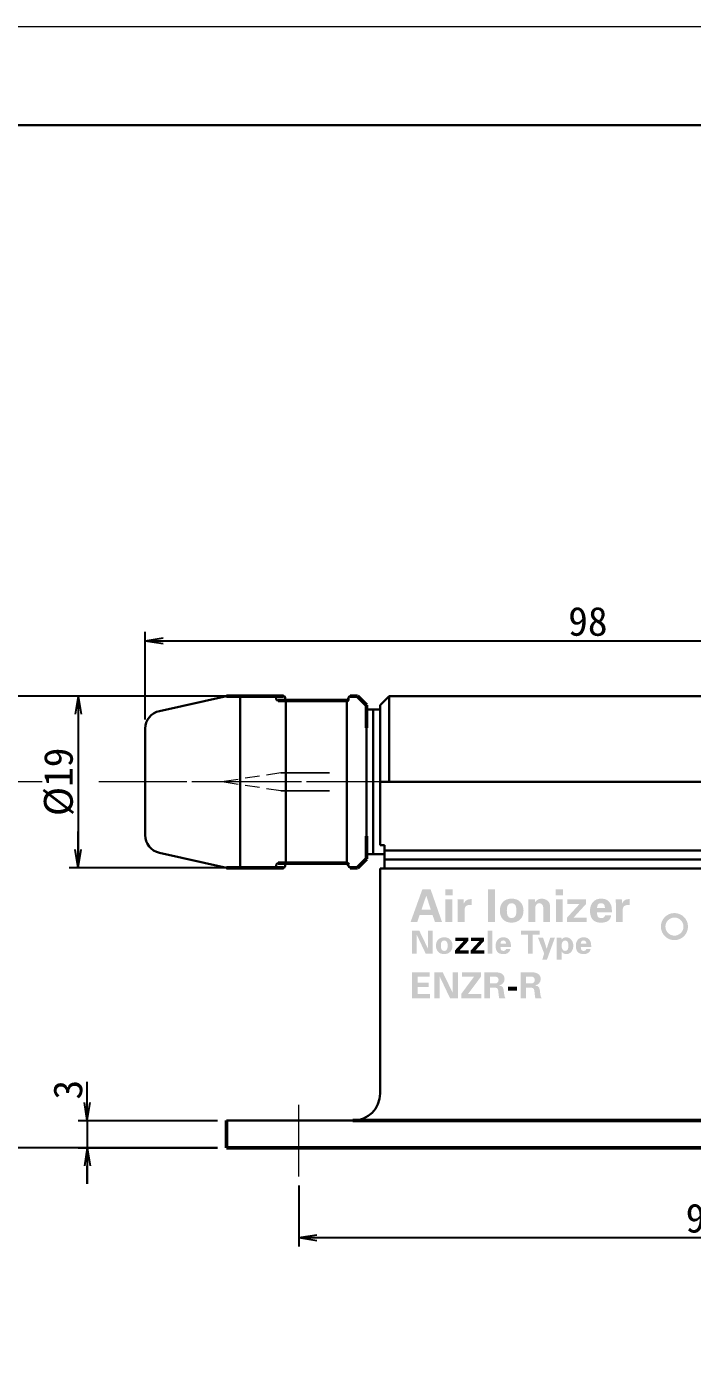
# Model space of a CAD drawing. Extents: x -210 to 210, y -148 to 148.
# Drawn here: x -68.5 to 5.1, y 0 to 148.5 of the extents above; entities that cross this region are included whole.
import ezdxf

# ---------------------------------------------------------------- set-up
doc = ezdxf.new("R2010")
doc.units = 0
doc.header["$LTSCALE"] = 0.25
doc.linetypes.add('CENTER', pattern=[50.8, 31.75, -6.35, 6.35, -6.35])
doc.linetypes.add('HIDDEN', pattern=[9.525, 6.35, -3.175])
doc.layers.get('0').update_dxf_attribs({"linetype": 'CONTINUOUS'})
doc.layers.get('DEFPOINTS').update_dxf_attribs({"linetype": 'CONTINUOUS'})
doc.layers.add('KCAD_DIMS', color=134, linetype='CONTINUOUS', lineweight=30)
doc.layers.add('KCAD_ZUWAKU', color=1, linetype='CONTINUOUS', plot=False)
doc.layers.add('印刷部分', color=160, linetype='CONTINUOUS')
doc.styles.get("Standard").update_dxf_attribs({"font": 'MS Mincho.ttf', "bigfont": 'bigfont.shx'})
doc.dimstyles.get("Standard").update_dxf_attribs({"dimtxt": 0.18, "dimasz": 0.18, "dimexe": 0.18, "dimexo": 0.0625, "dimgap": 0.09, "dimtad": 0, "dimtih": 1, "dimtoh": 1, "dimdec": 4, "dimzin": 0, "dimdsep": 46, "dimtxsty": 'STANDARD', "dimcen": 0.09, "dimadec": 0, "dimazin": 0, "dimtfac": 1, "dimtdec": 4, "dimtofl": 0, "dimtmove": 0, "dimatfit": 3, "dimfxl": 1, "dimtolj": 1, "dimtzin": 0, "dimarcsym": 0})

# ---------------------------------------------------------------- blocks, each defined once
blk = doc.blocks.new('AI9-BLK13')
at = {"layer": '印刷部分'}
h = blk.add_hatch(color=7, dxfattribs=at)
edge = h.paths.add_edge_path(flags=16)
edge.add_spline(control_points=[(-11.39, 0.28), (-11.39, 0.28), (-11.13, 1.05), (-11.13, 1.05), (-11.13, 1.05), (-9.7, 1.05), (-9.7, 1.05), (-9.7, 1.05), (-9.43, 0.28), (-9.43, 0.28), (-9.43, 0.28), (-8.65, 0.28), (-8.65, 0.28), (-8.65, 0.28), (-9.91, 3.89), (-9.91, 3.89), (-9.91, 3.89), (-10.83, 3.89), (-10.83, 3.89), (-10.83, 3.89), (-12.13, 0.28), (-12.13, 0.28), (-12.13, 0.28), (-11.39, 0.28), (-11.39, 0.28)], knot_values=[0, 0, 0, 0, 1, 1, 1, 2, 2, 2, 3, 3, 3, 4, 4, 4, 5, 5, 5, 6, 6, 6, 7, 7, 7, 8, 8, 8, 8], degree=3, periodic=0)
edge = h.paths.add_edge_path()
edge.add_spline(control_points=[(-10.92, 1.65), (-10.92, 1.65), (-10.4, 3.19), (-10.4, 3.19), (-10.4, 3.19), (-10.39, 3.19), (-10.39, 3.19), (-10.39, 3.19), (-9.89, 1.65), (-9.89, 1.65), (-9.89, 1.65), (-10.92, 1.65), (-10.92, 1.65)], knot_values=[0, 0, 0, 0, 1, 1, 1, 2, 2, 2, 3, 3, 3, 4, 4, 4, 4], degree=3, periodic=0)
h = blk.add_hatch(color=7, dxfattribs=at)
edge = h.paths.add_edge_path()
edge.add_spline(control_points=[(-7.49, 3.89), (-7.49, 3.89), (-7.49, 3.25), (-7.49, 3.25), (-7.49, 3.25), (-8.29, 3.25), (-8.29, 3.25), (-8.29, 3.25), (-8.29, 3.89), (-8.29, 3.89), (-8.29, 3.89), (-7.49, 3.89), (-7.49, 3.89)], knot_values=[0, 0, 0, 0, 1, 1, 1, 2, 2, 2, 3, 3, 3, 4, 4, 4, 4], degree=3, periodic=0)
edge = h.paths.add_edge_path()
edge.add_spline(control_points=[(-7.52, 2.79), (-7.52, 2.79), (-7.52, 0.28), (-7.52, 0.28), (-7.52, 0.28), (-8.27, 0.28), (-8.27, 0.28), (-8.27, 0.28), (-8.27, 2.79), (-8.27, 2.79), (-8.27, 2.79), (-7.52, 2.79), (-7.52, 2.79)], knot_values=[0, 0, 0, 0, 1, 1, 1, 2, 2, 2, 3, 3, 3, 4, 4, 4, 4], degree=3, periodic=0)
h = blk.add_hatch(color=7, dxfattribs=at)
edge = h.paths.add_edge_path()
edge.add_spline(control_points=[(-2.78, 0.28), (-2.78, 0.28), (-3.56, 0.28), (-3.56, 0.28), (-3.56, 0.28), (-3.56, 3.89), (-3.56, 3.89), (-3.56, 3.89), (-2.78, 3.89), (-2.78, 3.89), (-2.78, 3.89), (-2.78, 0.28), (-2.78, 0.28)], knot_values=[0, 0, 0, 0, 1, 1, 1, 2, 2, 2, 3, 3, 3, 4, 4, 4, 4], degree=3, periodic=0)
h = blk.add_hatch(color=7, dxfattribs=at)
edge = h.paths.add_edge_path()
edge.add_spline(control_points=[(4.73, 3.89), (4.73, 3.89), (4.73, 3.25), (4.73, 3.25), (4.73, 3.25), (3.93, 3.25), (3.93, 3.25), (3.93, 3.25), (3.93, 3.89), (3.93, 3.89), (3.93, 3.89), (4.73, 3.89), (4.73, 3.89)], knot_values=[0, 0, 0, 0, 1, 1, 1, 2, 2, 2, 3, 3, 3, 4, 4, 4, 4], degree=3, periodic=0)
edge = h.paths.add_edge_path()
edge.add_spline(control_points=[(4.7, 2.79), (4.7, 2.79), (4.7, 0.28), (4.7, 0.28), (4.7, 0.28), (3.95, 0.28), (3.95, 0.28), (3.95, 0.28), (3.95, 2.79), (3.95, 2.79), (3.95, 2.79), (4.7, 2.79), (4.7, 2.79)], knot_values=[0, 0, 0, 0, 1, 1, 1, 2, 2, 2, 3, 3, 3, 4, 4, 4, 4], degree=3, periodic=0)
h = blk.add_hatch(color=7, dxfattribs=at)
edge = h.paths.add_edge_path()
edge.add_spline(control_points=[(-6.25, 2.79), (-6.25, 2.79), (-6.24, 2.34), (-6.24, 2.34), (-6.24, 2.34), (-6.23, 2.34), (-6.23, 2.34), (-6.06, 2.73), (-5.74, 2.83), (-5.37, 2.82), (-5.37, 2.82), (-5.37, 2.16), (-5.37, 2.16), (-5.37, 2.16), (-5.69, 2.16), (-5.69, 2.16), (-5.82, 2.15), (-5.98, 2.08), (-6.06, 1.97), (-6.14, 1.83), (-6.16, 1.69), (-6.16, 1.53), (-6.16, 1.53), (-6.16, 0.28), (-6.16, 0.28), (-6.16, 0.28), (-6.91, 0.28), (-6.91, 0.28), (-6.91, 0.28), (-6.91, 2.29), (-6.91, 2.29), (-6.91, 2.4), (-6.93, 2.61), (-6.94, 2.79), (-6.94, 2.79), (-6.25, 2.79), (-6.25, 2.79)], knot_values=[0, 0, 0, 0, 1, 1, 1, 2, 2, 2, 3, 3, 3, 4, 4, 4, 5, 5, 5, 6, 6, 6, 7, 7, 7, 8, 8, 8, 9, 9, 9, 10, 10, 10, 11, 11, 11, 12, 12, 12, 12], degree=3, periodic=0)
h = blk.add_hatch(color=7, dxfattribs=at)
edge = h.paths.add_edge_path(flags=16)
edge.add_spline(control_points=[(0.37, 1.54), (0.37, 2.33), (-0.13, 2.87), (-0.95, 2.87), (-1.77, 2.87), (-2.25, 2.33), (-2.25, 1.54), (-2.25, 0.75), (-1.77, 0.21), (-0.95, 0.21), (-0.13, 0.21), (0.37, 0.75), (0.37, 1.54)], knot_values=[0, 0, 0, 0, 1, 1, 1, 2, 2, 2, 3, 3, 3, 4, 4, 4, 4], degree=3, periodic=0)
edge = h.paths.add_edge_path()
edge.add_spline(control_points=[(-1.48, 1.54), (-1.48, 1.94), (-1.41, 2.37), (-0.95, 2.37), (-0.49, 2.37), (-0.41, 1.94), (-0.41, 1.54), (-0.41, 1.14), (-0.49, 0.71), (-0.95, 0.71), (-1.41, 0.71), (-1.48, 1.14), (-1.48, 1.54)], knot_values=[0, 0, 0, 0, 1, 1, 1, 2, 2, 2, 3, 3, 3, 4, 4, 4, 4], degree=3, periodic=0)
h = blk.add_hatch(color=7, dxfattribs=at)
edge = h.paths.add_edge_path()
edge.add_spline(control_points=[(1.65, 2.5), (1.65, 2.5), (1.66, 2.49), (1.66, 2.49), (1.82, 2.72), (2.05, 2.87), (2.43, 2.87), (2.68, 2.87), (3.17, 2.68), (3.26, 2.32), (3.3, 2.16), (3.31, 2), (3.31, 1.92), (3.31, 1.92), (3.31, 0.28), (3.31, 0.28), (3.31, 0.28), (2.56, 0.28), (2.56, 0.28), (2.56, 0.28), (2.56, 1.79), (2.56, 1.79), (2.55, 2.06), (2.48, 2.37), (2.11, 2.37), (1.87, 2.37), (1.67, 2.16), (1.66, 1.79), (1.66, 1.79), (1.66, 0.28), (1.66, 0.28), (1.66, 0.28), (0.91, 0.28), (0.91, 0.28), (0.91, 0.28), (0.91, 2.79), (0.91, 2.79), (0.91, 2.79), (1.65, 2.79), (1.65, 2.79), (1.65, 2.79), (1.65, 2.5), (1.65, 2.5)], knot_values=[0, 0, 0, 0, 1, 1, 1, 2, 2, 2, 3, 3, 3, 4, 4, 4, 5, 5, 5, 6, 6, 6, 7, 7, 7, 8, 8, 8, 9, 9, 9, 10, 10, 10, 11, 11, 11, 12, 12, 12, 13, 13, 13, 14, 14, 14, 14], degree=3, periodic=0)
h = blk.add_hatch(color=7, dxfattribs=at)
edge = h.paths.add_edge_path()
edge.add_spline(control_points=[(5.2, 0.28), (5.2, 0.28), (5.2, 0.78), (5.2, 0.78), (5.2, 0.78), (6.58, 2.29), (6.58, 2.29), (6.58, 2.29), (5.23, 2.29), (5.23, 2.29), (5.23, 2.29), (5.23, 2.79), (5.23, 2.79), (5.23, 2.79), (7.3, 2.79), (7.3, 2.79), (7.3, 2.79), (7.3, 2.29), (7.3, 2.29), (7.3, 2.29), (5.92, 0.78), (5.92, 0.78), (5.92, 0.78), (7.35, 0.78), (7.35, 0.78), (7.35, 0.78), (7.35, 0.28), (7.35, 0.28), (7.35, 0.28), (5.2, 0.28), (5.2, 0.28)], knot_values=[0, 0, 0, 0, 1, 1, 1, 2, 2, 2, 3, 3, 3, 4, 4, 4, 5, 5, 5, 6, 6, 6, 7, 7, 7, 8, 8, 8, 9, 9, 9, 10, 10, 10, 10], degree=3, periodic=0)
h = blk.add_hatch(color=7, dxfattribs=at)
edge = h.paths.add_edge_path(flags=16)
edge.add_spline(control_points=[(10.15, 1.34), (10.15, 1.5), (10.15, 1.66), (10.13, 1.82), (10.11, 1.98), (10.08, 2.13), (10.01, 2.27), (9.8, 2.71), (9.41, 2.87), (8.94, 2.87), (8.17, 2.87), (7.73, 2.29), (7.73, 1.53), (7.73, 0.69), (8.08, 0.21), (8.94, 0.21), (9.52, 0.21), (10.01, 0.41), (10.07, 1.03), (10.07, 1.03), (9.4, 1.03), (9.4, 1.03), (9.33, 0.8), (9.2, 0.71), (8.94, 0.71), (8.55, 0.71), (8.51, 1.01), (8.51, 1.34), (8.51, 1.34), (10.15, 1.34), (10.15, 1.34)], knot_values=[0, 0, 0, 0, 1, 1, 1, 2, 2, 2, 3, 3, 3, 4, 4, 4, 5, 5, 5, 6, 6, 6, 7, 7, 7, 8, 8, 8, 9, 9, 9, 10, 10, 10, 10], degree=3, periodic=0)
edge = h.paths.add_edge_path()
edge.add_spline(control_points=[(8.51, 1.84), (8.52, 2.11), (8.59, 2.37), (8.94, 2.37), (9.3, 2.37), (9.38, 2.11), (9.38, 1.84), (9.38, 1.84), (8.51, 1.84), (8.51, 1.84)], knot_values=[0, 0, 0, 0, 1, 1, 1, 2, 2, 2, 3, 3, 3, 3], degree=3, periodic=0)
h = blk.add_hatch(color=7, dxfattribs=at)
edge = h.paths.add_edge_path()
edge.add_spline(control_points=[(11.25, 2.79), (11.25, 2.79), (11.27, 2.34), (11.27, 2.34), (11.27, 2.34), (11.28, 2.34), (11.28, 2.34), (11.44, 2.73), (11.76, 2.83), (12.13, 2.82), (12.13, 2.82), (12.13, 2.16), (12.13, 2.16), (12.13, 2.16), (11.81, 2.16), (11.81, 2.16), (11.68, 2.15), (11.52, 2.08), (11.44, 1.97), (11.36, 1.83), (11.35, 1.69), (11.34, 1.53), (11.34, 1.53), (11.34, 0.28), (11.34, 0.28), (11.34, 0.28), (10.6, 0.28), (10.6, 0.28), (10.6, 0.28), (10.59, 2.29), (10.59, 2.29), (10.59, 2.4), (10.58, 2.61), (10.57, 2.79), (10.57, 2.79), (11.25, 2.79), (11.25, 2.79)], knot_values=[0, 0, 0, 0, 1, 1, 1, 2, 2, 2, 3, 3, 3, 4, 4, 4, 5, 5, 5, 6, 6, 6, 7, 7, 7, 8, 8, 8, 9, 9, 9, 10, 10, 10, 11, 11, 11, 12, 12, 12, 12], degree=3, periodic=0)
h = blk.add_hatch(color=7, dxfattribs=at)
edge = h.paths.add_edge_path()
edge.add_spline(control_points=[(-10.46, -3.22), (-10.46, -3.22), (-11.45, -1.12), (-11.45, -1.12), (-11.45, -1.12), (-11.46, -1.13), (-11.46, -1.13), (-11.46, -1.13), (-11.46, -3.22), (-11.46, -3.22), (-11.46, -3.22), (-11.97, -3.22), (-11.97, -3.22), (-11.97, -3.22), (-11.97, -0.69), (-11.97, -0.69), (-11.97, -0.69), (-11.16, -0.69), (-11.16, -0.69), (-11.16, -0.69), (-10.2, -2.68), (-10.2, -2.68), (-10.2, -2.68), (-10.19, -2.67), (-10.19, -2.67), (-10.19, -2.67), (-10.19, -0.69), (-10.19, -0.69), (-10.19, -0.69), (-9.69, -0.69), (-9.69, -0.69), (-9.69, -0.69), (-9.69, -3.22), (-9.69, -3.22), (-9.69, -3.22), (-10.46, -3.22), (-10.46, -3.22)], knot_values=[0, 0, 0, 0, 1, 1, 1, 2, 2, 2, 3, 3, 3, 4, 4, 4, 5, 5, 5, 6, 6, 6, 7, 7, 7, 8, 8, 8, 9, 9, 9, 10, 10, 10, 11, 11, 11, 12, 12, 12, 12], degree=3, periodic=0)
h = blk.add_hatch(color=7, dxfattribs=at)
edge = h.paths.add_edge_path(flags=16)
edge.add_spline(control_points=[(-7.49, -2.34), (-7.49, -1.79), (-7.83, -1.41), (-8.41, -1.41), (-8.98, -1.41), (-9.32, -1.79), (-9.32, -2.34), (-9.32, -2.89), (-8.98, -3.27), (-8.41, -3.27), (-7.83, -3.27), (-7.49, -2.89), (-7.49, -2.34)], knot_values=[0, 0, 0, 0, 1, 1, 1, 2, 2, 2, 3, 3, 3, 4, 4, 4, 4], degree=3, periodic=0)
edge = h.paths.add_edge_path()
edge.add_spline(control_points=[(-8.78, -2.34), (-8.78, -2.06), (-8.73, -1.76), (-8.41, -1.76), (-8.08, -1.76), (-8.03, -2.06), (-8.03, -2.34), (-8.03, -2.62), (-8.08, -2.92), (-8.41, -2.92), (-8.73, -2.92), (-8.78, -2.62), (-8.78, -2.34)], knot_values=[0, 0, 0, 0, 1, 1, 1, 2, 2, 2, 3, 3, 3, 4, 4, 4, 4], degree=3, periodic=0)
h = blk.add_hatch(color=7, dxfattribs=at)
edge = h.paths.add_edge_path()
edge.add_spline(control_points=[(-7.22, -3.22), (-7.22, -3.22), (-7.22, -2.87), (-7.22, -2.87), (-7.22, -2.87), (-6.25, -1.81), (-6.25, -1.81), (-6.25, -1.81), (-7.19, -1.81), (-7.19, -1.81), (-7.19, -1.81), (-7.19, -1.46), (-7.19, -1.46), (-7.19, -1.46), (-5.74, -1.46), (-5.74, -1.46), (-5.74, -1.46), (-5.74, -1.81), (-5.74, -1.81), (-5.74, -1.81), (-6.71, -2.87), (-6.71, -2.87), (-6.71, -2.87), (-5.71, -2.87), (-5.71, -2.87), (-5.71, -2.87), (-5.71, -3.22), (-5.71, -3.22), (-5.71, -3.22), (-7.22, -3.22), (-7.22, -3.22)], knot_values=[0, 0, 0, 0, 1, 1, 1, 2, 2, 2, 3, 3, 3, 4, 4, 4, 5, 5, 5, 6, 6, 6, 7, 7, 7, 8, 8, 8, 9, 9, 9, 10, 10, 10, 10], degree=3, periodic=0)
h = blk.add_hatch(color=7, dxfattribs=at)
edge = h.paths.add_edge_path()
edge.add_spline(control_points=[(-5.47, -3.22), (-5.47, -3.22), (-5.47, -2.87), (-5.47, -2.87), (-5.47, -2.87), (-4.5, -1.81), (-4.5, -1.81), (-4.5, -1.81), (-5.44, -1.81), (-5.44, -1.81), (-5.44, -1.81), (-5.44, -1.46), (-5.44, -1.46), (-5.44, -1.46), (-3.99, -1.46), (-3.99, -1.46), (-3.99, -1.46), (-3.99, -1.81), (-3.99, -1.81), (-3.99, -1.81), (-4.96, -2.87), (-4.96, -2.87), (-4.96, -2.87), (-3.96, -2.87), (-3.96, -2.87), (-3.96, -2.87), (-3.96, -3.22), (-3.96, -3.22), (-3.96, -3.22), (-5.47, -3.22), (-5.47, -3.22)], knot_values=[0, 0, 0, 0, 1, 1, 1, 2, 2, 2, 3, 3, 3, 4, 4, 4, 5, 5, 5, 6, 6, 6, 7, 7, 7, 8, 8, 8, 9, 9, 9, 10, 10, 10, 10], degree=3, periodic=0)
h = blk.add_hatch(color=7, dxfattribs=at)
edge = h.paths.add_edge_path()
edge.add_spline(control_points=[(-3.09, -0.69), (-3.09, -0.69), (-3.09, -3.22), (-3.09, -3.22), (-3.09, -3.22), (-3.61, -3.22), (-3.61, -3.22), (-3.61, -3.22), (-3.61, -0.69), (-3.61, -0.69), (-3.61, -0.69), (-3.09, -0.69), (-3.09, -0.69)], knot_values=[0, 0, 0, 0, 1, 1, 1, 2, 2, 2, 3, 3, 3, 4, 4, 4, 4], degree=3, periodic=0)
h = blk.add_hatch(color=7, dxfattribs=at)
edge = h.paths.add_edge_path(flags=16)
edge.add_spline(control_points=[(-1.02, -2.48), (-1.02, -2.37), (-1.02, -2.25), (-1.04, -2.14), (-1.05, -2.03), (-1.08, -1.93), (-1.13, -1.83), (-1.27, -1.52), (-1.55, -1.41), (-1.87, -1.41), (-2.41, -1.41), (-2.72, -1.82), (-2.72, -2.34), (-2.72, -2.93), (-2.48, -3.27), (-1.87, -3.27), (-1.47, -3.27), (-1.13, -3.13), (-1.08, -2.69), (-1.08, -2.69), (-1.55, -2.69), (-1.55, -2.69), (-1.6, -2.85), (-1.69, -2.92), (-1.87, -2.92), (-2.14, -2.92), (-2.18, -2.71), (-2.18, -2.48), (-2.18, -2.48), (-1.02, -2.48), (-1.02, -2.48)], knot_values=[0, 0, 0, 0, 1, 1, 1, 2, 2, 2, 3, 3, 3, 4, 4, 4, 5, 5, 5, 6, 6, 6, 7, 7, 7, 8, 8, 8, 9, 9, 9, 10, 10, 10, 10], degree=3, periodic=0)
edge = h.paths.add_edge_path(flags=16)
edge.add_spline(control_points=[(-2.18, -2.13), (-2.17, -1.94), (-2.12, -1.76), (-1.87, -1.76), (-1.62, -1.76), (-1.57, -1.94), (-1.57, -2.13), (-1.57, -2.13), (-2.18, -2.13), (-2.18, -2.13)], knot_values=[0, 0, 0, 0, 1, 1, 1, 2, 2, 2, 3, 3, 3, 3], degree=3, periodic=0)
h = blk.add_hatch(color=7, dxfattribs=at)
edge = h.paths.add_edge_path()
edge.add_spline(control_points=[(0.1, -0.69), (0.1, -0.69), (2.15, -0.69), (2.15, -0.69), (2.15, -0.69), (2.15, -1.11), (2.15, -1.11), (2.15, -1.11), (1.39, -1.11), (1.39, -1.11), (1.39, -1.11), (1.39, -3.22), (1.39, -3.22), (1.39, -3.22), (0.85, -3.22), (0.85, -3.22), (0.85, -3.22), (0.85, -1.11), (0.85, -1.11), (0.85, -1.11), (0.1, -1.11), (0.1, -1.11), (0.1, -1.11), (0.1, -0.69), (0.1, -0.69)], knot_values=[0, 0, 0, 0, 1, 1, 1, 2, 2, 2, 3, 3, 3, 4, 4, 4, 5, 5, 5, 6, 6, 6, 7, 7, 7, 8, 8, 8, 8], degree=3, periodic=0)
h = blk.add_hatch(color=7, dxfattribs=at)
edge = h.paths.add_edge_path()
edge.add_spline(control_points=[(3.33, -1.46), (3.33, -1.46), (3.84, -1.46), (3.84, -1.46), (3.84, -1.46), (2.96, -3.89), (2.96, -3.89), (2.96, -3.89), (2.44, -3.89), (2.44, -3.89), (2.44, -3.89), (2.66, -3.22), (2.66, -3.22), (2.66, -3.22), (1.98, -1.46), (1.98, -1.46), (1.98, -1.46), (2.54, -1.46), (2.54, -1.46), (2.54, -1.46), (2.93, -2.68), (2.93, -2.68), (2.93, -2.68), (2.93, -2.68), (2.93, -2.68), (2.93, -2.68), (3.33, -1.46), (3.33, -1.46)], knot_values=[0, 0, 0, 0, 1, 1, 1, 2, 2, 2, 3, 3, 3, 4, 4, 4, 5, 5, 5, 6, 6, 6, 7, 7, 7, 8, 8, 8, 9, 9, 9, 9], degree=3, periodic=0)
h = blk.add_hatch(color=7, dxfattribs=at)
edge = h.paths.add_edge_path(flags=16)
edge.add_spline(control_points=[(4.57, -1.46), (4.57, -1.46), (4.04, -1.46), (4.04, -1.46), (4.04, -1.58), (4.05, -1.7), (4.05, -1.81), (4.05, -1.81), (4.05, -3.89), (4.05, -3.89), (4.05, -3.89), (4.58, -3.89), (4.58, -3.89), (4.58, -3.89), (4.58, -2.97), (4.58, -2.97), (4.58, -2.97), (4.59, -2.97), (4.59, -2.97), (4.7, -3.18), (4.89, -3.27), (5.12, -3.27), (5.64, -3.27), (5.88, -2.79), (5.88, -2.34), (5.88, -1.87), (5.6, -1.41), (5.06, -1.41), (4.87, -1.41), (4.68, -1.52), (4.59, -1.67), (4.59, -1.67), (4.58, -1.67), (4.58, -1.67), (4.58, -1.67), (4.57, -1.46), (4.57, -1.46)], knot_values=[0, 0, 0, 0, 1, 1, 1, 2, 2, 2, 3, 3, 3, 4, 4, 4, 5, 5, 5, 6, 6, 6, 7, 7, 7, 8, 8, 8, 9, 9, 9, 10, 10, 10, 11, 11, 11, 12, 12, 12, 12], degree=3, periodic=0)
edge = h.paths.add_edge_path()
edge.add_spline(control_points=[(4.58, -2.34), (4.58, -2.1), (4.67, -1.76), (4.96, -1.76), (5.29, -1.76), (5.34, -2.07), (5.34, -2.34), (5.34, -2.61), (5.29, -2.92), (4.96, -2.92), (4.67, -2.92), (4.58, -2.58), (4.58, -2.34)], knot_values=[0, 0, 0, 0, 1, 1, 1, 2, 2, 2, 3, 3, 3, 4, 4, 4, 4], degree=3, periodic=0)
h = blk.add_hatch(color=7, dxfattribs=at)
edge = h.paths.add_edge_path(flags=16)
edge.add_spline(control_points=[(7.86, -2.48), (7.86, -2.37), (7.86, -2.25), (7.84, -2.14), (7.83, -2.03), (7.81, -1.93), (7.76, -1.83), (7.61, -1.52), (7.34, -1.41), (7.01, -1.41), (6.47, -1.41), (6.16, -1.82), (6.16, -2.34), (6.16, -2.93), (6.41, -3.27), (7.01, -3.27), (7.42, -3.27), (7.76, -3.13), (7.8, -2.69), (7.8, -2.69), (7.33, -2.69), (7.33, -2.69), (7.28, -2.85), (7.19, -2.92), (7.01, -2.92), (6.74, -2.92), (6.71, -2.71), (6.71, -2.48), (6.71, -2.48), (7.86, -2.48), (7.86, -2.48)], knot_values=[0, 0, 0, 0, 1, 1, 1, 2, 2, 2, 3, 3, 3, 4, 4, 4, 5, 5, 5, 6, 6, 6, 7, 7, 7, 8, 8, 8, 9, 9, 9, 10, 10, 10, 10], degree=3, periodic=0)
edge = h.paths.add_edge_path()
edge.add_spline(control_points=[(6.71, -2.13), (6.71, -1.94), (6.77, -1.76), (7.01, -1.76), (7.26, -1.76), (7.32, -1.94), (7.32, -2.13), (7.32, -2.13), (6.71, -2.13), (6.71, -2.13)], knot_values=[0, 0, 0, 0, 1, 1, 1, 2, 2, 2, 3, 3, 3, 3], degree=3, periodic=0)
blk = doc.blocks.new('AI9-BLK12')
at = {"layer": '印刷部分'}
h = blk.add_hatch(color=7, dxfattribs=at)
edge = h.paths.add_edge_path()
edge.add_spline(control_points=[(-7.17, 1.44), (-7.17, 1.44), (-5.23, 1.44), (-5.23, 1.44), (-5.23, 1.44), (-5.23, 0.96), (-5.23, 0.96), (-5.23, 0.96), (-6.55, 0.96), (-6.55, 0.96), (-6.55, 0.96), (-6.55, 0.29), (-6.55, 0.29), (-6.55, 0.29), (-5.32, 0.29), (-5.32, 0.29), (-5.32, 0.29), (-5.32, -0.19), (-5.32, -0.19), (-5.32, -0.19), (-6.55, -0.19), (-6.55, -0.19), (-6.55, -0.19), (-6.55, -0.96), (-6.55, -0.96), (-6.55, -0.96), (-5.19, -0.96), (-5.19, -0.96), (-5.19, -0.96), (-5.19, -1.44), (-5.19, -1.44), (-5.19, -1.44), (-7.17, -1.44), (-7.17, -1.44), (-7.17, -1.44), (-7.17, 1.44), (-7.17, 1.44)], knot_values=[0, 0, 0, 0, 1, 1, 1, 2, 2, 2, 3, 3, 3, 4, 4, 4, 5, 5, 5, 6, 6, 6, 7, 7, 7, 8, 8, 8, 9, 9, 9, 10, 10, 10, 11, 11, 11, 12, 12, 12, 12], degree=3, periodic=0)
h = blk.add_hatch(color=7, dxfattribs=at)
edge = h.paths.add_edge_path()
edge.add_spline(control_points=[(-2.96, -1.44), (-2.96, -1.44), (-4.1, 0.96), (-4.1, 0.96), (-4.1, 0.96), (-4.11, 0.95), (-4.11, 0.95), (-4.11, 0.95), (-4.11, -1.44), (-4.11, -1.44), (-4.11, -1.44), (-4.69, -1.44), (-4.69, -1.44), (-4.69, -1.44), (-4.69, 1.44), (-4.69, 1.44), (-4.69, 1.44), (-3.77, 1.44), (-3.77, 1.44), (-3.77, 1.44), (-2.67, -0.83), (-2.67, -0.83), (-2.67, -0.83), (-2.66, -0.82), (-2.66, -0.82), (-2.66, -0.82), (-2.66, 1.44), (-2.66, 1.44), (-2.66, 1.44), (-2.08, 1.44), (-2.08, 1.44), (-2.08, 1.44), (-2.08, -1.44), (-2.08, -1.44), (-2.08, -1.44), (-2.96, -1.44), (-2.96, -1.44)], knot_values=[0, 0, 0, 0, 1, 1, 1, 2, 2, 2, 3, 3, 3, 4, 4, 4, 5, 5, 5, 6, 6, 6, 7, 7, 7, 8, 8, 8, 9, 9, 9, 10, 10, 10, 11, 11, 11, 12, 12, 12, 12], degree=3, periodic=0)
h = blk.add_hatch(color=7, dxfattribs=at)
edge = h.paths.add_edge_path()
edge.add_spline(control_points=[(-1.73, -0.96), (-1.73, -0.96), (-0.3, 0.96), (-0.3, 0.96), (-0.3, 0.96), (-1.64, 0.96), (-1.64, 0.96), (-1.64, 0.96), (-1.64, 1.44), (-1.64, 1.44), (-1.64, 1.44), (0.46, 1.44), (0.46, 1.44), (0.46, 1.44), (0.46, 0.96), (0.46, 0.96), (0.46, 0.96), (-0.97, -0.96), (-0.97, -0.96), (-0.97, -0.96), (0.49, -0.96), (0.49, -0.96), (0.49, -0.96), (0.49, -1.44), (0.49, -1.44), (0.49, -1.44), (-1.73, -1.44), (-1.73, -1.44), (-1.73, -1.44), (-1.73, -0.96), (-1.73, -0.96)], knot_values=[0, 0, 0, 0, 1, 1, 1, 2, 2, 2, 3, 3, 3, 4, 4, 4, 5, 5, 5, 6, 6, 6, 7, 7, 7, 8, 8, 8, 9, 9, 9, 10, 10, 10, 10], degree=3, periodic=0)
h = blk.add_hatch(color=7, dxfattribs=at)
edge = h.paths.add_edge_path(flags=16)
edge.add_spline(control_points=[(1.46, -0.28), (1.46, -0.28), (2.12, -0.28), (2.12, -0.28), (2.32, -0.29), (2.36, -0.51), (2.38, -0.67), (2.4, -0.93), (2.43, -1.19), (2.48, -1.44), (2.48, -1.44), (3.17, -1.44), (3.17, -1.44), (3.05, -1.28), (3.03, -0.94), (3, -0.76), (2.95, -0.36), (2.95, -0.07), (2.47, -0.02), (2.47, -0.02), (2.47, -0.01), (2.47, -0.01), (2.83, 0.07), (3.07, 0.32), (3.07, 0.69), (3.07, 1.28), (2.56, 1.44), (2.07, 1.44), (2.07, 1.44), (0.84, 1.44), (0.84, 1.44), (0.84, 1.44), (0.84, -1.44), (0.84, -1.44), (0.84, -1.44), (1.46, -1.44), (1.46, -1.44), (1.46, -1.44), (1.46, -0.28), (1.46, -0.28)], knot_values=[0, 0, 0, 0, 1, 1, 1, 2, 2, 2, 3, 3, 3, 4, 4, 4, 5, 5, 5, 6, 6, 6, 7, 7, 7, 8, 8, 8, 9, 9, 9, 10, 10, 10, 11, 11, 11, 12, 12, 12, 13, 13, 13, 13], degree=3, periodic=0)
edge = h.paths.add_edge_path()
edge.add_spline(control_points=[(1.46, 0.96), (1.46, 0.96), (1.98, 0.96), (1.98, 0.96), (2.25, 0.96), (2.41, 0.85), (2.41, 0.6), (2.41, 0.34), (2.25, 0.2), (1.98, 0.2), (1.98, 0.2), (1.46, 0.2), (1.46, 0.2), (1.46, 0.2), (1.46, 0.96), (1.46, 0.96)], knot_values=[0, 0, 0, 0, 1, 1, 1, 2, 2, 2, 3, 3, 3, 4, 4, 4, 5, 5, 5, 5], degree=3, periodic=0)
h = blk.add_hatch(color=7, dxfattribs=at)
edge = h.paths.add_edge_path(flags=16)
edge.add_spline(control_points=[(5.46, -0.28), (5.46, -0.28), (6.12, -0.28), (6.12, -0.28), (6.32, -0.29), (6.36, -0.51), (6.38, -0.67), (6.4, -0.93), (6.43, -1.19), (6.48, -1.44), (6.48, -1.44), (7.17, -1.44), (7.17, -1.44), (7.05, -1.28), (7.03, -0.94), (7, -0.76), (6.95, -0.36), (6.95, -0.07), (6.47, -0.02), (6.47, -0.02), (6.47, -0.01), (6.47, -0.01), (6.83, 0.07), (7.07, 0.32), (7.07, 0.69), (7.07, 1.28), (6.56, 1.44), (6.07, 1.44), (6.07, 1.44), (4.84, 1.44), (4.84, 1.44), (4.84, 1.44), (4.84, -1.44), (4.84, -1.44), (4.84, -1.44), (5.46, -1.44), (5.46, -1.44), (5.46, -1.44), (5.46, -0.28), (5.46, -0.28)], knot_values=[0, 0, 0, 0, 1, 1, 1, 2, 2, 2, 3, 3, 3, 4, 4, 4, 5, 5, 5, 6, 6, 6, 7, 7, 7, 8, 8, 8, 9, 9, 9, 10, 10, 10, 11, 11, 11, 12, 12, 12, 13, 13, 13, 13], degree=3, periodic=0)
edge = h.paths.add_edge_path()
edge.add_spline(control_points=[(5.46, 0.96), (5.46, 0.96), (5.98, 0.96), (5.98, 0.96), (6.25, 0.96), (6.41, 0.85), (6.41, 0.6), (6.41, 0.34), (6.25, 0.2), (5.98, 0.2), (5.98, 0.2), (5.46, 0.2), (5.46, 0.2), (5.46, 0.2), (5.46, 0.96), (5.46, 0.96)], knot_values=[0, 0, 0, 0, 1, 1, 1, 2, 2, 2, 3, 3, 3, 4, 4, 4, 5, 5, 5, 5], degree=3, periodic=0)
h = blk.add_hatch(color=7, dxfattribs=at)
edge = h.paths.add_edge_path()
edge.add_spline(control_points=[(3.44, -0.61), (3.44, -0.61), (3.44, -0.16), (3.44, -0.16), (3.44, -0.16), (4.43, -0.16), (4.43, -0.16), (4.43, -0.16), (4.43, -0.61), (4.43, -0.61), (4.43, -0.61), (3.44, -0.61), (3.44, -0.61)], knot_values=[0, 0, 0, 0, 1, 1, 1, 2, 2, 2, 3, 3, 3, 4, 4, 4, 4], degree=3, periodic=0)
blk = doc.blocks.new('KCAD_OPEN_2')
at = {"color": 0, "linetype": 'Continuous', "lineweight": -2}
for p, q in [((-2, 0), (-4, 0)), ((0, 0), (-2, 0.32)), ((0, 0), (-2, 0)), ((0, 0), (-2, -0.32))]:
    blk.add_line(p, q, dxfattribs=at)
blk = doc.blocks.new('*D42')
at = {"layer": 'DEFPOINTS', "color": 0, "linetype": 'Continuous', "lineweight": 30}
for p in [(-71.88, 64.91), (-75.74, 24.41), (-46.45, 24.41)]:
    blk.add_point(p, dxfattribs=at)
at = {"layer": 'KCAD_DIMS', "color": 0, "linetype": 'Continuous', "lineweight": -2}
for p, q in [((-72.88, 64.91), (-76.74, 64.91)), ((-75.74, 63.91), (-75.74, 25.41)), ((-47.45, 24.41), (-76.74, 24.41))]:
    blk.add_line(p, q, dxfattribs=at)
for p, rotation in [((-75.74, 64.91), 90), ((-75.74, 24.41), 270)]:
    blk.add_blockref('KCAD_OPEN_2', p, dxfattribs=dict(at, rotation=rotation))
at = {"layer": 'KCAD_DIMS', "color": 0, "linetype": 'Continuous', "insert": (-77.88, 44.66), "char_height": 3.2, "attachment_point": 5, "rotation": 90}
blk.add_mtext('\\A1;40.5', dxfattribs=at)
blk = doc.blocks.new('KCAD_OPEN')
at = {"color": 0, "linetype": 'Continuous', "lineweight": -2}
for q in [(-1, 0.158384), (-1, 0), (-1, -0.158384)]:
    blk.add_line((0, 0), q, dxfattribs=at)
blk = doc.blocks.new('*D43')
at = {"layer": 'DEFPOINTS', "color": 0, "linetype": 'Continuous', "lineweight": 30}
for p in [(-44.95, 74.41), (-82.3, 24.41), (-46.45, 24.41)]:
    blk.add_point(p, dxfattribs=at)
at = {"layer": 'KCAD_DIMS', "color": 0, "linetype": 'Continuous', "lineweight": -2}
for p, q in [((-45.95, 74.41), (-83.3, 74.41)), ((-82.3, 73.41), (-82.3, 25.41)), ((-47.45, 24.41), (-83.3, 24.41))]:
    blk.add_line(p, q, dxfattribs=at)
for p, rotation in [((-82.3, 74.41), 90), ((-82.3, 24.41), 270)]:
    blk.add_blockref('KCAD_OPEN_2', p, dxfattribs=dict(at, rotation=rotation))
at = {"layer": 'KCAD_DIMS', "color": 0, "linetype": 'Continuous', "insert": (-84.44, 49.41), "char_height": 3.2, "attachment_point": 5, "rotation": 90}
blk.add_mtext('\\A1;50', dxfattribs=at)
blk = doc.blocks.new('*D44')
at = {"layer": 'DEFPOINTS', "color": 0, "linetype": 'Continuous', "lineweight": 30}
for p in [(-46.45, 27.41), (-61.86, 24.41), (-46.45, 24.41)]:
    blk.add_point(p, dxfattribs=at)
at = {"layer": 'KCAD_DIMS', "color": 0, "linetype": 'Continuous', "lineweight": -2}
for p, q in [((-61.86, 31.41), (-61.86, 31.71)), ((-62.86, 27.41), (-47.45, 27.41)), ((-61.86, 27.41), (-61.86, 24.41)), ((-62.86, 24.41), (-47.45, 24.41)), ((-61.86, 20.41), (-61.86, 22.41))]:
    blk.add_line(p, q, dxfattribs=at)
for p, rotation in [((-61.86, 27.41), 270), ((-61.86, 24.41), 90)]:
    blk.add_blockref('KCAD_OPEN_2', p, dxfattribs=dict(at, rotation=rotation))
at = {"layer": 'KCAD_DIMS', "color": 0, "linetype": 'Continuous', "insert": (-63.99, 30.83), "char_height": 3.2, "attachment_point": 5, "rotation": 90}
blk.add_mtext('\\A1;3', dxfattribs=at)
blk = doc.blocks.new('*D45')
at = {"layer": 'DEFPOINTS', "color": 0, "linetype": 'Continuous', "lineweight": 30}
for p in [(-44.95, 74.41), (-62.86, 55.41), (-44.95, 55.41)]:
    blk.add_point(p, dxfattribs=at)
at = {"layer": 'KCAD_DIMS', "color": 0, "linetype": 'Continuous', "lineweight": -2}
for p, q in [((-45.95, 74.41), (-63.86, 74.41)), ((-62.86, 73.41), (-62.86, 56.41)), ((-45.95, 55.41), (-63.86, 55.41))]:
    blk.add_line(p, q, dxfattribs=at)
for p, rotation in [((-62.86, 74.41), 90), ((-62.86, 55.41), 270)]:
    blk.add_blockref('KCAD_OPEN_2', p, dxfattribs=dict(at, rotation=rotation))
at = {"layer": 'KCAD_DIMS', "color": 0, "linetype": 'Continuous', "insert": (-64.99, 64.91), "char_height": 3.2, "attachment_point": 5, "rotation": 90}
blk.add_mtext('\\A1;%%c19', dxfattribs=at)
blk = doc.blocks.new('*D48')
at = {"layer": 'DEFPOINTS', "color": 0, "linetype": 'Continuous', "lineweight": 30}
for p in [(42.55, 80.53), (42.55, 73.41), (-55.45, 70.8)]:
    blk.add_point(p, dxfattribs=at)
at = {"layer": 'KCAD_DIMS', "color": 0, "linetype": 'Continuous', "lineweight": -2}
for p, q in [((-55.45, 71.8), (-55.45, 81.53)), ((-54.45, 80.53), (41.55, 80.53)), ((42.55, 74.41), (42.55, 81.53))]:
    blk.add_line(p, q, dxfattribs=at)
at = {"layer": 'KCAD_DIMS', "color": 0, "linetype": 'Continuous', "lineweight": -2, "rotation": 180}
blk.add_blockref('KCAD_OPEN_2', (-55.45, 80.53), dxfattribs=at)
at = {"layer": 'KCAD_DIMS', "color": 0, "linetype": 'Continuous', "lineweight": -2}
blk.add_blockref('KCAD_OPEN_2', (42.55, 80.53), dxfattribs=at)
at = {"layer": 'KCAD_DIMS', "color": 0, "linetype": 'Continuous', "insert": (-6.45, 82.66), "char_height": 3.2, "attachment_point": 5}
blk.add_mtext('\\A1;98', dxfattribs=at)
blk = doc.blocks.new('*D49')
at = {"layer": 'DEFPOINTS', "color": 0, "linetype": 'Continuous', "lineweight": 30}
for p in [(-38.45, 21.22), (51.55, 21.22), (51.55, 14.46)]:
    blk.add_point(p, dxfattribs=at)
at = {"layer": 'KCAD_DIMS', "color": 0, "linetype": 'Continuous', "lineweight": -2}
for p, q in [((-38.45, 20.22), (-38.45, 13.46)), ((51.55, 20.22), (51.55, 13.46)), ((-37.45, 14.46), (50.55, 14.46))]:
    blk.add_line(p, q, dxfattribs=at)
at = {"layer": 'KCAD_DIMS', "color": 0, "linetype": 'Continuous', "lineweight": -2, "rotation": 180}
blk.add_blockref('KCAD_OPEN_2', (-38.45, 14.46), dxfattribs=at)
at = {"layer": 'KCAD_DIMS', "color": 0, "linetype": 'Continuous', "lineweight": -2}
blk.add_blockref('KCAD_OPEN_2', (51.55, 14.46), dxfattribs=at)
at = {"layer": 'KCAD_DIMS', "color": 0, "linetype": 'Continuous', "insert": (6.55, 16.59), "char_height": 3.2, "attachment_point": 5}
blk.add_mtext('\\A1;90', dxfattribs=at)

msp = doc.modelspace()

# ---------------------------------------------------------------- hatches: boundary and pattern name
at = {"layer": '印刷部分', "linetype": 'Continuous'}
h = msp.add_hatch(color=7, dxfattribs=at)
edge = h.paths.add_edge_path(flags=16)
edge.add_spline(control_points=[(3.129, 49.8864), (3.6816, 49.8864), (4.1294, 49.4392), (4.1294, 48.8859), (4.1294, 48.3334), (3.6816, 47.8855), (3.129, 47.8855), (2.5771, 47.8855), (2.1299, 48.3334), (2.1299, 48.8859), (2.1299, 49.4392), (2.5771, 49.8864), (3.129, 49.8864)], knot_values=[0, 0, 0, 0, 1, 1, 1, 2, 2, 2, 3, 3, 3, 4, 4, 4, 4], degree=3, periodic=0)
edge = h.paths.add_edge_path()
edge.add_spline(control_points=[(3.129, 50.3866), (2.3014, 50.3866), (1.629, 49.7148), (1.629, 48.8859), (1.629, 48.0577), (2.3014, 47.3853), (3.129, 47.3853), (3.9579, 47.3853), (4.6296, 48.0577), (4.6296, 48.8859), (4.6296, 49.7148), (3.9579, 50.3866), (3.129, 50.3866)], knot_values=[0, 0, 0, 0, 1, 1, 1, 2, 2, 2, 3, 3, 3, 4, 4, 4, 4], degree=3, periodic=0)

# ---------------------------------------------------------------- linework, layer by layer
at = {"color": 3, "linetype": 'Continuous', "lineweight": 30}
for p, q in [((199.0712, 137.6207), (-198.4288, 137.6207)), ((-46.4477, 74.4064), (-53.8815, 72.7544)), ((-44.9477, 74.4064), (-44.9477, 55.4064)), ((-28.4477, 74.4064), (-29.4477, 73.4064)), ((-28.4477, 74.4064), (41.5523, 74.4064)), ((-28.4477, 74.4064), (-28.4477, 64.9064)), ((-39.8891, 73.965), (-39.8891, 55.8478)), ((-33.1477, 73.9064), (-33.1477, 55.9064)), ((-30.9477, 70.4064), (-30.9477, 73.4064)), ((-30.9477, 70.4064), (-30.9477, 73.4064)), ((-30.9477, 72.9064), (-29.4477, 72.9064)), ((-30.1977, 72.9064), (-30.1977, 56.9064)), ((-29.4477, 57.9064), (-29.4477, 73.4064)), ((-55.4477, 70.802), (-55.4477, 59.0107)), ((-30.9477, 56.9064), (-30.9477, 70.9064)), ((-30.9477, 56.9064), (-30.9477, 70.9064)), ((-29.4477, 64.9064), (41.5523, 64.9064)), ((-30.9477, 59.4064), (-30.9477, 56.4064)), ((-30.9477, 59.4064), (-30.9477, 56.4064)), ((-30.9477, 58.4064), (-30.9477, 56.4064)), ((-30.9477, 58.4064), (-30.9477, 56.4064)), ((-46.4477, 55.4064), (-53.8815, 57.0583)), ((-30.9477, 56.9064), (-29.4477, 56.9064)), ((-28.9477, 57.9064), (-29.4477, 57.9064)), ((-28.9477, 56.9064), (-29.4477, 56.9064)), ((-28.9477, 57.4064), (-28.9477, 57.9064)), ((-28.9477, 57.4064), (-28.9477, 56.9064)), ((-29.4477, 30.4064), (-29.4477, 55.3064))]:
    msp.add_line(p, q, dxfattribs=at)
at = {"color": 7, "linetype": 'Continuous', "lineweight": 50}
for p, q in [((-46.4477, 74.4064), (-41.1477, 74.4064)), ((-44.9477, 74.4064), (-40.1477, 74.4064)), ((-32.7477, 74.4064), (-31.9477, 74.4064)), ((-32.7477, 74.4064), (-31.9477, 74.4064)), ((-31.9477, 74.4064), (-30.9477, 73.4064)), ((-31.9477, 74.4064), (-30.9477, 73.4064)), ((-40.7477, 73.9064), (-33.1314, 73.9064)), ((-39.7477, 73.9064), (-33.1314, 73.9064)), ((-46.4477, 55.4064), (-41.1477, 55.4064)), ((-44.9477, 55.4064), (-40.1477, 55.4064)), ((-40.7477, 55.9064), (-33.1314, 55.9064)), ((-39.7477, 55.9064), (-33.1314, 55.9064)), ((-32.7477, 55.4064), (-31.9477, 55.4064)), ((-32.7477, 55.4064), (-31.9477, 55.4064)), ((-31.9477, 55.4064), (-30.9477, 56.4064)), ((-31.9477, 55.4064), (-30.9477, 56.4064)), ((-46.4477, 24.4064), (-46.4477, 27.4064)), ((59.5523, 27.4064), (-32.4477, 27.4064)), ((59.5523, 24.4064), (-46.4477, 24.4064))]:
    msp.add_line(p, q, dxfattribs=at)
at = {"color": 7, "linetype": 'Continuous', "lineweight": 30}
for p, q in [((-40.9477, 74.2064), (-40.9477, 74.1064)), ((-40.9477, 74.2064), (-40.9477, 74.1064)), ((-40.9477, 74.2064), (-40.9477, 74.1064)), ((-39.9477, 74.2064), (-39.9477, 74.1064)), ((-32.9477, 74.2064), (-32.9477, 74.1064)), ((-32.9477, 74.2064), (-32.9477, 74.1064)), ((-40.9477, 55.6064), (-40.9477, 55.7064)), ((-40.9477, 55.6064), (-40.9477, 55.7064)), ((-39.9477, 55.6064), (-39.9477, 55.7064)), ((-32.9477, 55.6064), (-32.9477, 55.7064)), ((-32.9477, 55.6064), (-32.9477, 55.7064)), ((-46.4477, 27.4064), (-32.4477, 27.4064))]:
    msp.add_line(p, q, dxfattribs=at)
at = {"color": 3, "linetype": 'Continuous', "lineweight": 50}
for p, q in [((-30.9477, 70.9064), (-30.9477, 73.4064)), ((-30.9477, 70.9064), (-30.9477, 73.4064)), ((-30.9477, 58.9064), (-30.9477, 56.4064)), ((-30.9477, 58.9064), (-30.9477, 56.4064))]:
    msp.add_line(p, q, dxfattribs=at)
at = {"color": 94, "linetype": 'HIDDEN', "lineweight": 15}
for p in [(-40.4477, 65.9064), (-40.4477, 65.9064), (-40.4477, 65.9064), (-40.4477, 63.9064), (-40.4477, 63.9064), (-40.4477, 63.9064)]:
    msp.add_line(p, (-46.9477, 64.9064), dxfattribs=at)
at = {"color": 94, "linetype": 'Continuous', "lineweight": 15}
for p, q in [((-40.4477, 65.9064), (-35.0477, 65.9064)), ((-35.0477, 65.9064), (-40.4477, 65.9064)), ((-40.4477, 63.9064), (-35.0477, 63.9064)), ((-35.0477, 63.9064), (-40.4477, 63.9064))]:
    msp.add_line(p, q, dxfattribs=at)
at = {"color": 134, "linetype": 'CENTER', "lineweight": 15}
for p, q in [((-66.8385, 64.9064), (-71.8841, 64.9064)), ((59.2513, 64.9064), (-60.5876, 64.9064)), ((-25.431, 64.9064), (-56.3181, 64.9064)), ((-25.431, 64.9064), (-46.9477, 64.9064)), ((-38.4477, 21.2171), (-38.4477, 30.2591))]:
    msp.add_line(p, q, dxfattribs=at)
at = {"color": 1, "linetype": 'Continuous', "lineweight": 30}
for p in [(-28.9477, 56.3064), (9.5523, 57.3064)]:
    msp.add_line(p, (-28.9477, 57.3064), dxfattribs=at)
at = {"color": 2, "linetype": 'Continuous', "lineweight": 30}
for p, q in [((-29.4477, 55.3064), (35.5523, 55.3064)), ((-28.9477, 56.3064), (-28.9477, 55.3064)), ((8.5523, 56.3064), (-28.9477, 56.3064))]:
    msp.add_line(p, q, dxfattribs=at)
at = {"color": 7, "linetype": 'Continuous', "lineweight": 30}
for centre, start, end in [((-41.1477, 74.2064), 0, 90), ((-41.1477, 74.2064), 0, 90), ((-40.1477, 74.2064), 0, 90), ((-32.7477, 74.2064), 90, 180), ((-32.7477, 74.2064), 90, 180), ((-40.7477, 74.1064), 180, 270), ((-39.7477, 74.1064), 180, 270), ((-41.1477, 55.6064), 270, 0), ((-41.1477, 55.6064), 270, 0), ((-40.7477, 55.7064), 90, 180), ((-40.7477, 55.7064), 90, 180), ((-40.1477, 55.6064), 270, 0), ((-39.7477, 55.7064), 90, 180), ((-32.7477, 55.6064), 180, 270), ((-32.7477, 55.6064), 180, 270)]:
    msp.add_arc(centre, 0.2, start, end, dxfattribs=at)
at = {"color": 7, "linetype": 'Continuous', "lineweight": 50}
for centre, start, end in [((-33.1477, 74.1064), 270, 0), ((-33.1477, 74.1064), 270, 0), ((-33.1477, 55.7064), 0, 90), ((-33.1477, 55.7064), 0, 90)]:
    msp.add_arc(centre, 0.2, start, end, dxfattribs=at)
at = {"color": 3, "linetype": 'Continuous', "lineweight": 30}
for centre, radius, start, end in [((-53.4477, 70.802), 2, 102.528808, 180), ((-53.4477, 59.0107), 2, 180, 257.471192), ((-32.4477, 30.4064), 3, 270, 0)]:
    msp.add_arc(centre, radius, start, end, dxfattribs=at)
at = {"layer": 'KCAD_ZUWAKU', "linetype": 'Continuous', "lineweight": 0}
msp.add_lwpolyline([(-210, -148.5), (210, -148.5), (210, 148.5), (-210, 148.5)], close=True, dxfattribs=at)

# ---------------------------------------------------------------- block references
at = {"layer": '印刷部分', "color": 7}
for name, p in [('AI9-BLK13', (-13.9443, 49.1128)), ('AI9-BLK12', (-18.7443, 42.3876))]:
    msp.add_blockref(name, p, dxfattribs=at)

# ---------------------------------------------------------------- dimensions: what is measured, and where the dimension line sits
at = {"layer": 'KCAD_DIMS', "linetype": 'Continuous'}
for base, p1, p2, picture, middle in [((42.5523, 80.5254), (-55.4477, 70.802), (42.5523, 73.4064), '*D48', (-6.4477, 82.6587)), ((51.5523, 14.4557), (-38.4477, 21.2171), (51.5523, 21.2171), '*D49', (6.5523, 16.589))]:
    dim = msp.add_linear_dim(base=base, p1=p1, p2=p2, dimstyle='STANDARD', override={"dimtxt": 3.2, "dimasz": 1, "dimexe": 1, "dimexo": 1, "dimgap": 0.5333, "dimtad": 1, "dimtih": 0, "dimtoh": 0, "dimdec": 3, "dimzin": 8, "dimpost": '<>', "dimblk1": 'KCAD_OPEN_2', "dimblk2": 'KCAD_OPEN_2', "dimsah": 1, "dimcen": 2.5, "dimadec": 3, "dimazin": 2, "dimtfac": 0.667, "dimtdec": 3, "dimtix": 1, "dimtofl": 1, "dimatfit": 2, "dimldrblk": 'KCAD_OPEN', "dimtvp": 0, "dimtzin": 8}, dxfattribs=at)
    dim.commit()
    dim.dimension.update_dxf_attribs({"geometry": picture, "text_midpoint": middle})
for base, p1, p2, override, picture, middle in [((-82.3037, 24.4064), (-44.9477, 74.4064), (-46.4477, 24.4064), {"dimtxt": 3.2, "dimasz": 1, "dimexe": 1, "dimexo": 1, "dimgap": 0.5333, "dimtad": 1, "dimtih": 0, "dimtoh": 0, "dimdec": 3, "dimzin": 8, "dimpost": '<>', "dimblk1": 'KCAD_OPEN_2', "dimblk2": 'KCAD_OPEN_2', "dimsah": 1, "dimcen": 2.5, "dimadec": 3, "dimazin": 2, "dimtfac": 0.667, "dimtdec": 3, "dimtix": 1, "dimtofl": 1, "dimatfit": 2, "dimldrblk": 'KCAD_OPEN', "dimtvp": 0, "dimtzin": 8}, '*D43', (-84.437, 49.4064)), ((-62.8605, 55.4064), (-44.9477, 74.4064), (-44.9477, 55.4064), {"dimtxt": 3.2, "dimasz": 1, "dimexe": 1, "dimexo": 1, "dimgap": 0.5333, "dimtad": 1, "dimtih": 0, "dimtoh": 0, "dimdec": 3, "dimzin": 8, "dimpost": '%%c<>', "dimblk1": 'KCAD_OPEN_2', "dimblk2": 'KCAD_OPEN_2', "dimsah": 1, "dimcen": 2.5, "dimadec": 3, "dimazin": 2, "dimtfac": 0.667, "dimtdec": 3, "dimtix": 1, "dimtofl": 1, "dimatfit": 2, "dimldrblk": 'KCAD_OPEN', "dimtvp": 0, "dimtzin": 8}, '*D45', (-64.9938, 64.9064)), ((-75.7429, 24.4064), (-71.8841, 64.9064), (-46.4477, 24.4064), {"dimtxt": 3.2, "dimasz": 1, "dimexe": 1, "dimexo": 1, "dimgap": 0.5333, "dimtad": 1, "dimtih": 0, "dimtoh": 0, "dimdec": 3, "dimzin": 8, "dimpost": '<>', "dimblk1": 'KCAD_OPEN_2', "dimblk2": 'KCAD_OPEN_2', "dimsah": 1, "dimcen": 2.5, "dimadec": 3, "dimazin": 2, "dimtfac": 0.667, "dimtdec": 3, "dimtix": 1, "dimtofl": 1, "dimatfit": 2, "dimldrblk": 'KCAD_OPEN', "dimtvp": 0, "dimtzin": 8}, '*D42', (-77.8762, 44.6564))]:
    dim = msp.add_linear_dim(base=base, p1=p1, p2=p2, angle=90, dimstyle='STANDARD', override=override, dxfattribs=at)
    dim.commit()
    dim.dimension.update_dxf_attribs({"geometry": picture, "text_midpoint": middle})
dim = msp.add_linear_dim(base=(-61.8605, 24.4064), p1=(-46.4477, 27.4064), p2=(-46.4477, 24.4064), angle=90, dimstyle='STANDARD', override={"dimtxt": 3.2, "dimasz": 1, "dimexe": 1, "dimexo": 1, "dimgap": 0.5333, "dimtad": 1, "dimtih": 0, "dimtoh": 0, "dimdec": 3, "dimzin": 8, "dimpost": '<>', "dimblk1": 'KCAD_OPEN_2', "dimblk2": 'KCAD_OPEN_2', "dimsah": 1, "dimcen": 2.5, "dimadec": 3, "dimazin": 2, "dimtfac": 0.667, "dimtdec": 3, "dimtix": 1, "dimtofl": 1, "dimatfit": 2, "dimldrblk": 'KCAD_OPEN', "dimtvp": 0.0001, "dimtzin": 8}, dxfattribs=at)
dim.commit()
dim.dimension.update_dxf_attribs({"geometry": '*D44', "text_midpoint": (-61.8605, 30.8265), "dimtype": 160})

doc.saveas('drawing.dxf')
